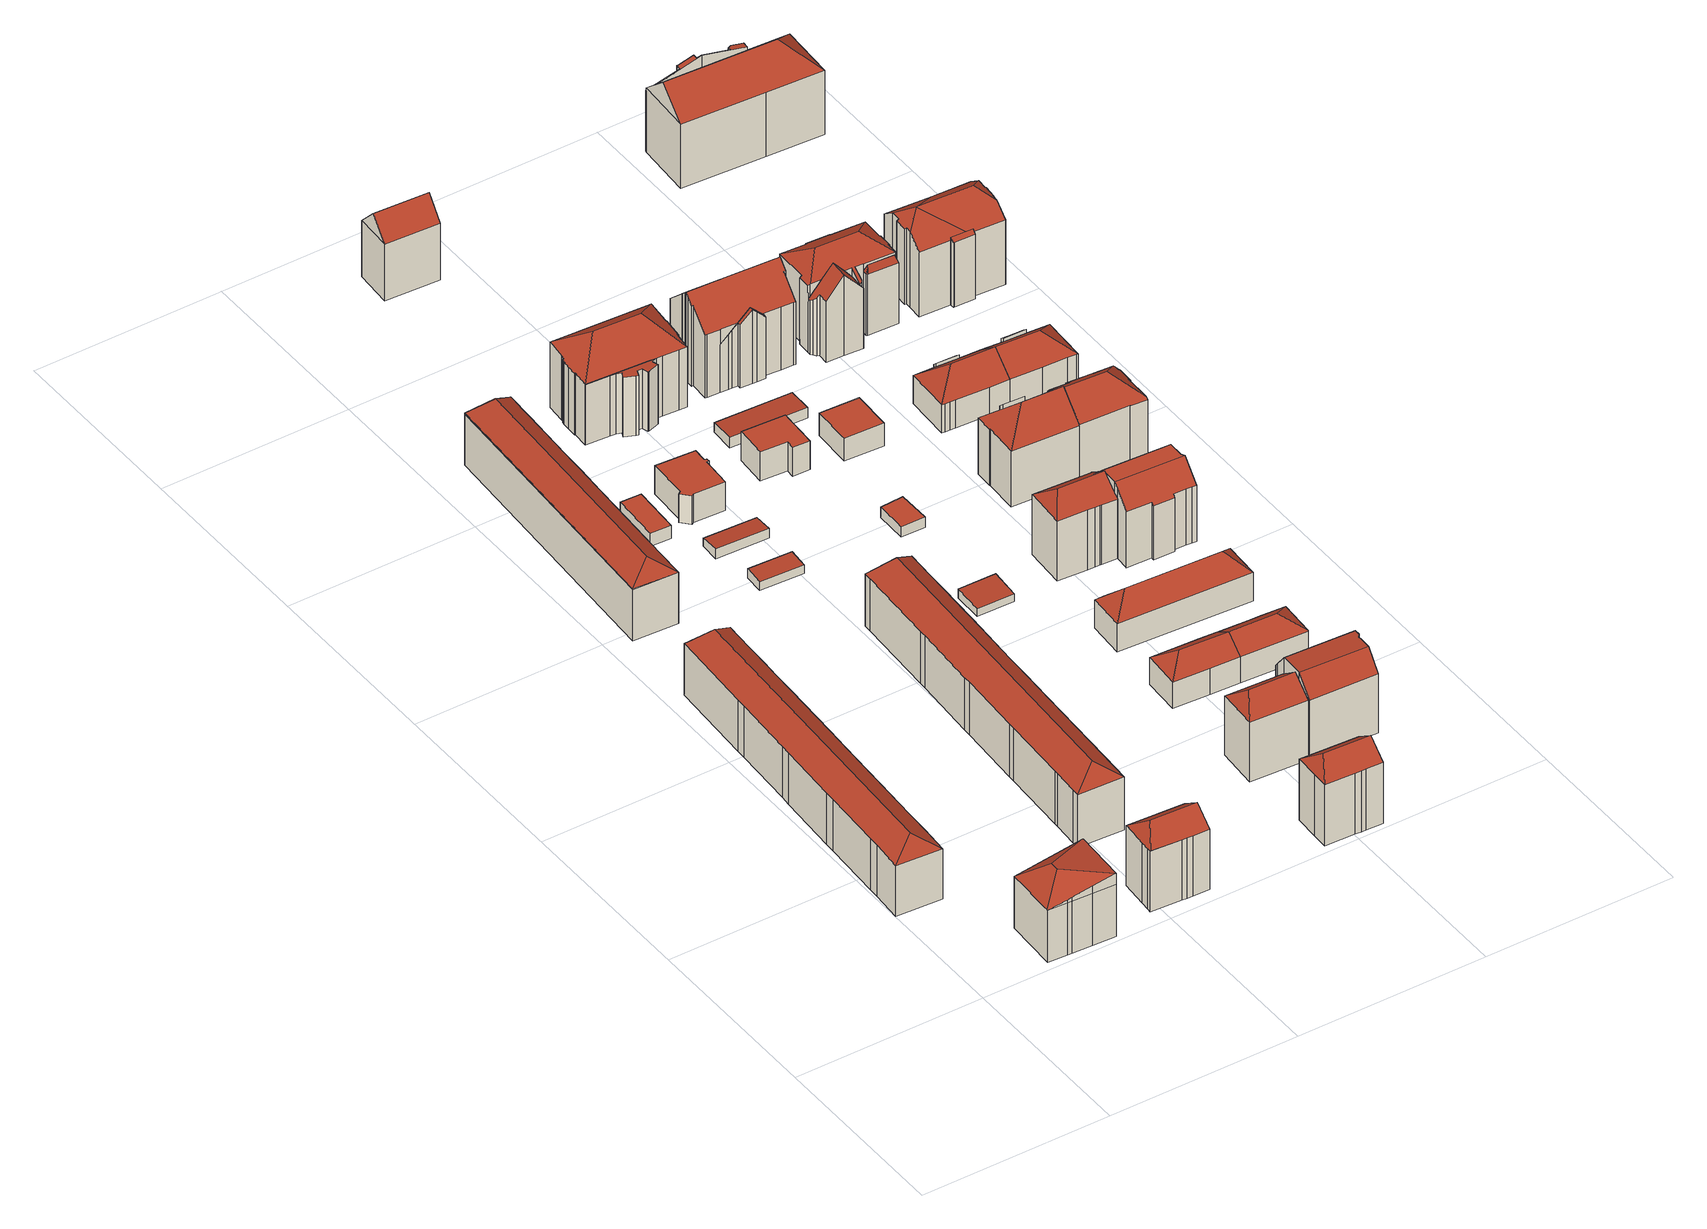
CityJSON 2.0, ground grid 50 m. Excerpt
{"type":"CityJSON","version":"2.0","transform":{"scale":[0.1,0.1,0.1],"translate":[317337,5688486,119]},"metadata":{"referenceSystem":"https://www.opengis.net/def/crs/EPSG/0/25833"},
"CityObjects":{
"building1":{"type":"Building","attributes":{"Dachtyp_tdc":"tdcFreeFormRoof","Gemeindeschluessel":14713000,"Dachneigung":10.16,"QualitaetDacherkennung":32,"Geometrietyp2DReferenz":"3000","function":"31001_9998","roofType":"5000","measuredHeight":19.9},"geometry":[{"type":"MultiSurface","lod":"2","boundaries":[[[0,1,2,3]],[[1,4,5,2]],[[4,6,7,5]],[[6,8,9,7]],[[8,10,11,9]],[[10,12,13,11]],[[12,0,3,13]],[[14,15,16,17,4,18,19]],[[20,6,21]],[[22,20,21,16,15,23]],[[16,21,6,17]],[[8,22,23,10]],[[10,23,15,14,12]],[[0,19,18,1]],[[12,14,19,0]],[[1,18,4]],[[4,17,6]],[[6,20,22,8]],[[3,2,5,7,9,11,13]]],"semantics":{"surfaces":[{"type":"WallSurface"},{"type":"RoofSurface"},{"type":"GroundSurface"}],"values":[0,0,0,0,0,0,0,1,1,1,1,0,0,0,0,0,0,0,2]}}]},
"building2":{"type":"Building","attributes":{"Dachtyp_tdc":"tdcHipRoof","Gemeindeschluessel":14713000,"Dachneigung":35.87,"QualitaetDacherkennung":95,"Geometrietyp2DReferenz":"3000","function":"31001_9998","roofType":"3200","measuredHeight":18.62},"geometry":[{"type":"MultiSurface","lod":"2","boundaries":[[[24,25,26,27]],[[25,28,29,26]],[[28,30,31,29]],[[30,32,33,31]],[[32,34,35,33]],[[34,36,37,35]],[[36,38,39,37]],[[38,40,41,39]],[[40,42,43,41]],[[42,44,45,43]],[[44,46,47,45]],[[46,48,49,47]],[[48,50,51,49]],[[50,52,53,51]],[[52,54,55,53]],[[54,56,57,55]],[[56,58,59,57]],[[58,60,61,59]],[[60,62,63,61]],[[62,64,65,63]],[[64,66,67,65]],[[66,24,27,67]],[[62,60,68]],[[42,40,69]],[[60,58,56,54,52,50,48,46,44,42,69,68]],[[40,38,36,34,32,30,28,25,24,66,64,62,68,69]],[[27,26,29,31,33,35,37,39,41,43,45,47,49,51,53,55,57,59,61,63,65,67]]],"semantics":{"surfaces":[{"type":"WallSurface"},{"type":"RoofSurface"},{"type":"GroundSurface"}],"values":[0,0,0,0,0,0,0,0,0,0,0,0,0,0,0,0,0,0,0,0,0,0,1,1,1,1,2]}}]},
"building3":{"type":"Building","attributes":{"Dachtyp_tdc":"tdcFreeFormRoof","Gemeindeschluessel":14713000,"Dachneigung":36.59,"QualitaetDacherkennung":70,"Geometrietyp2DReferenz":"3000","function":"31001_9998","roofType":"5000","measuredHeight":21},"geometry":[{"type":"MultiSurface","lod":"2","boundaries":[[[70,71,72,73]],[[71,74,75,72]],[[74,76,77,75]],[[76,78,79,77]],[[78,80,81,79]],[[80,82,83,81]],[[82,84,85,83]],[[84,86,87,85]],[[86,70,73,87]],[[88,89,74,71,70,90]],[[82,80,91,88,90,86,84]],[[88,91,78,76,89]],[[76,74,89]],[[80,78,91]],[[70,86,90]],[[73,72,75,77,79,81,83,85,87]]],"semantics":{"surfaces":[{"type":"WallSurface"},{"type":"RoofSurface"},{"type":"GroundSurface"}],"values":[0,0,0,0,0,0,0,0,0,1,1,1,0,0,0,2]}}]},
"building4":{"type":"Building","attributes":{"Dachtyp_tdc":"tdcFreeFormRoof","Gemeindeschluessel":14713000,"Dachneigung":36.62,"QualitaetDacherkennung":91,"Geometrietyp2DReferenz":"3000","function":"31001_9998","roofType":"5000","measuredHeight":18.96},"geometry":[{"type":"MultiSurface","lod":"2","boundaries":[[[92,93,94,95]],[[93,96,97,94]],[[96,98,99,97]],[[98,100,101,99]],[[100,102,103,101]],[[102,104,105,103]],[[104,106,107,105]],[[106,108,109,107]],[[108,110,111,109]],[[110,112,113,111]],[[112,114,115,113]],[[114,92,95,115]],[[116,93,117,118]],[[119,120,121,112]],[[120,118,117,121]],[[98,96,116,118,120,119,110,108,106,104,102,100]],[[114,121,117,92]],[[92,117,93]],[[112,121,114]],[[110,119,112]],[[93,116,96]],[[95,94,97,99,101,103,105,107,109,111,113,115]]],"semantics":{"surfaces":[{"type":"WallSurface"},{"type":"RoofSurface"},{"type":"GroundSurface"}],"values":[0,0,0,0,0,0,0,0,0,0,0,0,1,1,1,1,0,0,0,0,0,2]}}]},
"building5":{"type":"Building","attributes":{"Dachtyp_tdc":"tdcHipRoof","Gemeindeschluessel":14713000,"Dachneigung":36.47,"QualitaetDacherkennung":94,"Geometrietyp2DReferenz":"3000","function":"31001_9998","roofType":"3200","measuredHeight":19.21},"geometry":[{"type":"MultiSurface","lod":"2","boundaries":[[[122,123,124,125]],[[123,126,127,124]],[[126,128,129,127]],[[128,130,131,129]],[[130,132,133,131]],[[132,134,135,133]],[[134,136,137,135]],[[136,138,139,137]],[[138,140,141,139]],[[140,142,143,141]],[[142,144,145,143]],[[144,146,147,145]],[[146,148,149,147]],[[148,150,151,149]],[[150,152,153,151]],[[152,154,155,153]],[[154,156,157,155]],[[156,158,159,157]],[[158,160,161,159]],[[160,162,163,161]],[[162,164,165,163]],[[164,166,167,165]],[[166,168,169,167]],[[168,122,125,169]],[[164,162,170]],[[140,138,171]],[[162,160,158,156,154,152,150,148,146,144,142,140,171,170]],[[138,136,134,132,130,128,126,123,122,168,166,164,170,171]],[[125,124,127,129,131,133,135,137,139,141,143,145,147,149,151,153,155,157,159,161,163,165,167,169]]],"semantics":{"surfaces":[{"type":"WallSurface"},{"type":"RoofSurface"},{"type":"GroundSurface"}],"values":[0,0,0,0,0,0,0,0,0,0,0,0,0,0,0,0,0,0,0,0,0,0,0,0,1,1,1,1,2]}}]},
"building6":{"type":"Building","attributes":{"Dachtyp_tdc":"tdcPolyFlatRoof","Gemeindeschluessel":14713000,"Dachneigung":0,"QualitaetDacherkennung":86,"Geometrietyp2DReferenz":"3000","function":"31001_9998","roofType":"1000","measuredHeight":3.69},"geometry":[{"type":"MultiSurface","lod":"2","boundaries":[[[172,173,174,175]],[[173,176,177,174]],[[176,178,179,177]],[[178,172,175,179]],[[178,176,173,172]],[[175,174,177,179]]],"semantics":{"surfaces":[{"type":"WallSurface"},{"type":"RoofSurface"},{"type":"GroundSurface"}],"values":[0,0,0,0,1,2]}}]},
"building7":{"type":"Building","attributes":{"Dachtyp_tdc":"tdcPolyFlatRoof","Gemeindeschluessel":14713000,"Dachneigung":3.25,"QualitaetDacherkennung":54,"Geometrietyp2DReferenz":"3000","function":"31001_2463","roofType":"2100","measuredHeight":2.68},"geometry":[{"type":"MultiSurface","lod":"2","boundaries":[[[180,181,182,183]],[[181,184,185,182]],[[184,186,187,185]],[[186,180,183,187]],[[186,184,181,180]],[[183,182,185,187]]],"semantics":{"surfaces":[{"type":"WallSurface"},{"type":"RoofSurface"},{"type":"GroundSurface"}],"values":[0,0,0,0,1,2]}}]},
"building8":{"type":"Building","attributes":{"Dachtyp_tdc":"tdcPolyFlatRoof","Gemeindeschluessel":14713000,"Dachneigung":3.67,"QualitaetDacherkennung":86,"Geometrietyp2DReferenz":"3000","function":"31001_2463","roofType":"2100","measuredHeight":2.72},"geometry":[{"type":"MultiSurface","lod":"2","boundaries":[[[188,189,190,191]],[[189,192,193,190]],[[192,194,195,193]],[[194,188,191,195]],[[194,192,189,188]],[[191,190,193,195]]],"semantics":{"surfaces":[{"type":"WallSurface"},{"type":"RoofSurface"},{"type":"GroundSurface"}],"values":[0,0,0,0,1,2]}}]},
"building9":{"type":"Building","attributes":{"Dachtyp_tdc":"tdcPolyFlatRoof","Gemeindeschluessel":14713000,"Dachneigung":0,"QualitaetDacherkennung":72,"Geometrietyp2DReferenz":"3000","function":"31001_9998","roofType":"1000","measuredHeight":8.02},"geometry":[{"type":"MultiSurface","lod":"2","boundaries":[[[196,197,198,199]],[[197,200,201,198]],[[200,202,203,201]],[[202,204,205,203]],[[204,206,207,205]],[[206,208,209,207]],[[208,210,211,209]],[[210,212,213,211]],[[212,214,215,213]],[[214,216,217,215]],[[216,196,199,217]],[[216,214,212,210,208,206,204,202,200,197,196]],[[199,198,201,203,205,207,209,211,213,215,217]]],"semantics":{"surfaces":[{"type":"WallSurface"},{"type":"RoofSurface"},{"type":"GroundSurface"}],"values":[0,0,0,0,0,0,0,0,0,0,0,1,2]}}]},
"building10":{"type":"Building","attributes":{"Dachtyp_tdc":"tdcFreeFormRoof","Gemeindeschluessel":14713000,"Dachneigung":36.67,"QualitaetDacherkennung":75,"Geometrietyp2DReferenz":"3000","function":"31001_9998","roofType":"5000","measuredHeight":21.13},"geometry":[{"type":"MultiSurface","lod":"2","boundaries":[[[218,219,220,221]],[[219,222,223,220]],[[222,224,225,223]],[[224,226,227,225]],[[226,228,229,227]],[[228,230,231,229]],[[230,232,233,231]],[[232,218,221,233]],[[234,230,228,226]],[[219,218,235,234,226,224,222]],[[234,235,232,230]],[[218,232,235]],[[221,220,223,225,227,229,231,233]]],"semantics":{"surfaces":[{"type":"WallSurface"},{"type":"RoofSurface"},{"type":"GroundSurface"}],"values":[0,0,0,0,0,0,0,0,1,1,1,0,2]}}]},
"building11":{"type":"Building","attributes":{"Dachtyp_tdc":"tdcHipAndGableRoof","Gemeindeschluessel":14713000,"Dachneigung":36.65,"QualitaetDacherkennung":89,"Geometrietyp2DReferenz":"3000","function":"31001_9998","roofType":"5000","measuredHeight":21},"geometry":[{"type":"MultiSurface","lod":"2","boundaries":[[[236,237,238,239]],[[237,240,241,238]],[[240,242,243,241]],[[242,236,239,243]],[[240,237,244]],[[236,242,245]],[[237,236,245,244]],[[242,240,244,245]],[[239,238,241,243]]],"semantics":{"surfaces":[{"type":"WallSurface"},{"type":"RoofSurface"},{"type":"GroundSurface"}],"values":[0,0,0,0,1,0,1,1,2]}}]},
"building12":{"type":"Building","attributes":{"Dachtyp_tdc":"tdcPolyFlatRoof","Gemeindeschluessel":14713000,"Dachneigung":3.66,"QualitaetDacherkennung":58,"Geometrietyp2DReferenz":"3000","function":"31001_9998","roofType":"2100","measuredHeight":2.58},"geometry":[{"type":"MultiSurface","lod":"2","boundaries":[[[246,247,248,249]],[[247,250,251,248]],[[250,252,253,251]],[[252,246,249,253]],[[252,250,247,246]],[[249,248,251,253]]],"semantics":{"surfaces":[{"type":"WallSurface"},{"type":"RoofSurface"},{"type":"GroundSurface"}],"values":[0,0,0,0,1,2]}}]},
"building13":{"type":"Building","attributes":{"Gemeindeschluessel":14713000,"Geometrietyp2DReferenz":"3000","function":"31001_9998","roofType":"9999"},"children":["building13-1","building13-2"]},
"building13-1":{"type":"BuildingPart","attributes":{"Dachtyp_tdc":"tdcPolyFlatRoof","Dachneigung":3.64,"QualitaetDacherkennung":42,"Geometrietyp2DReferenz":"3000","roofType":"2100","measuredHeight":16.97},"parents":["building13"],"geometry":[{"type":"MultiSurface","lod":"2","boundaries":[[[254,255,256,257]],[[255,258,259,256]],[[258,260,261,259]],[[260,262,263,261]],[[262,264,265,263]],[[264,266,267,265]],[[266,268,269,267]],[[268,270,271,269]],[[270,272,273,271]],[[272,274,275,273]],[[276,277,278,279]],[[276,280,281,277]],[[280,282,283,281]],[[282,284,285,283]],[[284,286,287,285]],[[286,254,257,287]],[[286,284,282,280,276,279,288,274,272,270,268,266,264,262,260,258,255,254]],[[257,256,259,261,263,265,267,269,271,273,275,278,277,281,283,285,287]],[[278,275,274,288,279]]],"semantics":{"surfaces":[{"type":"WallSurface"},{"type":"RoofSurface"},{"type":"GroundSurface"},{"type":"ClosureSurface"}],"values":[0,0,0,0,0,0,0,0,0,0,0,0,0,0,0,0,1,2,3]}}]},
"building13-2":{"type":"BuildingPart","attributes":{"Dachtyp_tdc":"tdcHipRoof","Dachneigung":37.9,"QualitaetDacherkennung":41,"Geometrietyp2DReferenz":"3000","roofType":"3200","measuredHeight":23.43},"parents":["building13"],"geometry":[{"type":"MultiSurface","lod":"2","boundaries":[[[289,290,291,275,274]],[[290,292,293,291]],[[292,294,295,293]],[[294,296,297,295]],[[296,298,299,297]],[[298,300,301,299]],[[300,302,303,301]],[[302,304,305,303]],[[304,306,307,305]],[[306,308,309,307]],[[308,310,311,309]],[[310,312,313,311]],[[312,314,315,313]],[[314,316,317,315]],[[316,318,319,317]],[[318,320,321,319]],[[320,322,323,321]],[[322,279,278,323]],[[304,302,300,298,296,294,292,290,289,324]],[[318,316,314,312,310,308,306,325]],[[289,288,279,322,320,318,325,324]],[[306,304,324,325]],[[278,275,291,293,295,297,299,301,303,305,307,309,311,313,315,317,319,321,323]],[[274,288,289]],[[275,278,279,288,274]]],"semantics":{"surfaces":[{"type":"WallSurface"},{"type":"RoofSurface"},{"type":"GroundSurface"},{"type":"ClosureSurface"}],"values":[0,0,0,0,0,0,0,0,0,0,0,0,0,0,0,0,0,0,1,1,1,1,2,0,3]}}]},
"building14":{"type":"Building","attributes":{"Dachtyp_tdc":"tdcFreeFormRoof","Gemeindeschluessel":14713000,"Dachneigung":34.92,"QualitaetDacherkennung":88,"Geometrietyp2DReferenz":"3000","function":"31001_9998","roofType":"5000","measuredHeight":10.97},"geometry":[{"type":"MultiSurface","lod":"2","boundaries":[[[326,327,328,329]],[[327,330,331,328]],[[330,332,333,331]],[[332,334,335,333]],[[334,336,337,335]],[[336,338,339,337]],[[338,326,329,339]],[[340,332,330]],[[326,338,341,340,330,327]],[[341,336,334,332,340]],[[338,336,341]],[[329,328,331,333,335,337,339]]],"semantics":{"surfaces":[{"type":"WallSurface"},{"type":"RoofSurface"},{"type":"GroundSurface"}],"values":[0,0,0,0,0,0,0,1,1,1,0,2]}}]},
"building15":{"type":"Building","attributes":{"Dachtyp_tdc":"tdcGableRoof","Gemeindeschluessel":14713000,"Dachneigung":47.22,"QualitaetDacherkennung":62,"Geometrietyp2DReferenz":"3000","function":"31001_9998","roofType":"3100","measuredHeight":21.29},"geometry":[{"type":"MultiSurface","lod":"2","boundaries":[[[342,343,344,345]],[[343,346,347,344]],[[346,348,349,347]],[[348,342,345,349]],[[346,343,350]],[[342,348,351]],[[343,342,351,350]],[[348,346,350,351]],[[345,344,347,349]]],"semantics":{"surfaces":[{"type":"WallSurface"},{"type":"RoofSurface"},{"type":"GroundSurface"}],"values":[0,0,0,0,0,0,1,1,2]}}]},
"building16":{"type":"Building","attributes":{"Dachtyp_tdc":"tdcPolyFlatRoof","Gemeindeschluessel":14713000,"Dachneigung":0,"QualitaetDacherkennung":32,"Geometrietyp2DReferenz":"3000","function":"31001_9998","roofType":"1000","measuredHeight":8.21},"geometry":[{"type":"MultiSurface","lod":"2","boundaries":[[[352,353,354,355]],[[353,356,357,354]],[[356,358,359,357]],[[358,360,361,359]],[[360,362,363,361]],[[362,352,355,363]],[[362,360,358,356,353,352]],[[355,354,357,359,361,363]]],"semantics":{"surfaces":[{"type":"WallSurface"},{"type":"RoofSurface"},{"type":"GroundSurface"}],"values":[0,0,0,0,0,0,1,2]}}]},
"building17":{"type":"Building","attributes":{"Dachtyp_tdc":"tdcPolyFlatRoof","Gemeindeschluessel":14713000,"Dachneigung":0,"QualitaetDacherkennung":79,"Geometrietyp2DReferenz":"3000","function":"31001_9998","roofType":"1000","measuredHeight":2.9},"geometry":[{"type":"MultiSurface","lod":"2","boundaries":[[[364,365,366,367]],[[365,368,369,366]],[[368,370,371,369]],[[370,364,367,371]],[[370,368,365,364]],[[367,366,369,371]]],"semantics":{"surfaces":[{"type":"WallSurface"},{"type":"RoofSurface"},{"type":"GroundSurface"}],"values":[0,0,0,0,1,2]}}]},
"building18":{"type":"Building","attributes":{"Dachtyp_tdc":"tdcCutGableRoof","Gemeindeschluessel":14713000,"Dachneigung":2.83,"QualitaetDacherkennung":75,"Geometrietyp2DReferenz":"3000","function":"31001_9998","roofType":"9999","measuredHeight":21.49},"geometry":[{"type":"MultiSurface","lod":"2","boundaries":[[[372,373,374,375]],[[373,376,377,374]],[[376,378,379,377]],[[378,380,381,379]],[[380,382,383,381]],[[382,384,385,383]],[[384,386,387,385]],[[386,388,389,387]],[[388,390,391,389]],[[390,392,393,391]],[[392,394,395,393]],[[394,396,397,395]],[[396,398,399,397]],[[398,400,401,399]],[[400,402,403,401]],[[402,404,405,403]],[[404,372,375,405]],[[382,380,378,376]],[[400,398,396,394,392,390,388,386,384]],[[376,373,372,404,402,400,384,382]],[[375,374,377,379,381,383,385,387,389,391,393,395,397,399,401,403,405]]],"semantics":{"surfaces":[{"type":"WallSurface"},{"type":"RoofSurface"},{"type":"GroundSurface"}],"values":[0,0,0,0,0,0,0,0,0,0,0,0,0,0,0,0,0,1,1,1,2]}}]},
"building19":{"type":"Building","attributes":{"Dachtyp_tdc":"tdcPolyFlatRoof","Gemeindeschluessel":14713000,"Dachneigung":2.75,"QualitaetDacherkennung":55,"Geometrietyp2DReferenz":"3000","function":"31001_9998","roofType":"2100","measuredHeight":2.86},"geometry":[{"type":"MultiSurface","lod":"2","boundaries":[[[406,407,408,409]],[[407,410,411,408]],[[410,412,413,411]],[[412,406,409,413]],[[412,410,407,406]],[[409,408,411,413]]],"semantics":{"surfaces":[{"type":"WallSurface"},{"type":"RoofSurface"},{"type":"GroundSurface"}],"values":[0,0,0,0,1,2]}}]},
"building20":{"type":"Building","attributes":{"Dachtyp_tdc":"tdcFreeFormRoof","Gemeindeschluessel":14713000,"Dachneigung":42.78,"QualitaetDacherkennung":52,"Geometrietyp2DReferenz":"3000","function":"31001_9998","roofType":"5000","measuredHeight":12.57},"geometry":[{"type":"MultiSurface","lod":"2","boundaries":[[[414,415,416,417]],[[415,418,419,416]],[[418,420,421,419]],[[420,422,423,421]],[[422,424,425,423]],[[424,426,427,425]],[[426,428,429,427]],[[428,430,431,429]],[[430,414,417,431]],[[424,428,426]],[[424,414,430,428]],[[414,424,432]],[[424,433,432]],[[422,433,424]],[[420,433,422]],[[433,420,418]],[[433,418,415]],[[432,433,415,414]],[[417,416,419,421,423,425,427,429,431]]],"semantics":{"surfaces":[{"type":"WallSurface"},{"type":"RoofSurface"},{"type":"GroundSurface"}],"values":[0,0,0,0,0,0,0,0,0,1,1,1,1,1,1,1,1,1,2]}}]},
"building21":{"type":"Building","attributes":{"Dachtyp_tdc":"tdcFreeFormRoof","Gemeindeschluessel":14713000,"Dachneigung":35.22,"QualitaetDacherkennung":90,"Geometrietyp2DReferenz":"3000","function":"31001_9998","roofType":"5000","measuredHeight":11.02},"geometry":[{"type":"MultiSurface","lod":"2","boundaries":[[[326,434,339,329]],[[434,435,337,339]],[[435,436,437,337]],[[436,438,439,437]],[[438,440,441,439]],[[440,442,443,441]],[[442,444,445,443]],[[444,446,447,445]],[[446,326,329,447]],[[444,448,449]],[[448,444,442,440,438,436,435,341]],[[446,449,448,341,434,326]],[[435,434,341]],[[446,444,449]],[[329,339,337,437,439,441,443,445,447]]],"semantics":{"surfaces":[{"type":"WallSurface"},{"type":"RoofSurface"},{"type":"GroundSurface"}],"values":[0,0,0,0,0,0,0,0,0,1,1,1,0,0,2]}}]},
"building22":{"type":"Building","attributes":{"Dachtyp_tdc":"tdcPolyFlatRoof","Gemeindeschluessel":14713000,"Dachneigung":0,"QualitaetDacherkennung":79,"Geometrietyp2DReferenz":"3000","function":"31001_9998","roofType":"1000","measuredHeight":6.37},"geometry":[{"type":"MultiSurface","lod":"2","boundaries":[[[450,451,452,453]],[[451,454,455,452]],[[454,456,457,455]],[[456,450,453,457]],[[456,454,451,450]],[[453,452,455,457]]],"semantics":{"surfaces":[{"type":"WallSurface"},{"type":"RoofSurface"},{"type":"GroundSurface"}],"values":[0,0,0,0,1,2]}}]},
"building23":{"type":"Building","attributes":{"Dachtyp_tdc":"tdcFreeFormRoof","Gemeindeschluessel":14713000,"Dachneigung":36.55,"QualitaetDacherkennung":83,"Geometrietyp2DReferenz":"3000","function":"31001_9998","roofType":"5000","measuredHeight":20.98},"geometry":[{"type":"MultiSurface","lod":"2","boundaries":[[[458,459,460,461]],[[459,462,463,460]],[[462,464,465,463]],[[464,466,467,465]],[[466,468,469,467]],[[468,470,471,469]],[[470,472,473,471]],[[472,474,475,473]],[[474,458,461,475]],[[476,459,458]],[[468,466,477,476,458,474,472,470]],[[477,464,462,459,476]],[[466,464,477]],[[461,460,463,465,467,469,471,473,475]]],"semantics":{"surfaces":[{"type":"WallSurface"},{"type":"RoofSurface"},{"type":"GroundSurface"}],"values":[0,0,0,0,0,0,0,0,0,1,1,1,0,2]}}]},
"building24":{"type":"Building","attributes":{"Gemeindeschluessel":14713000,"Geometrietyp2DReferenz":"3000","function":"31001_9998","roofType":"9999"},"children":["building24-1","building24-2"]},
"building24-1":{"type":"BuildingPart","attributes":{"Dachtyp_tdc":"tdcGableRoof","Dachneigung":44.25,"QualitaetDacherkennung":27,"Geometrietyp2DReferenz":"3000","roofType":"3100","measuredHeight":20.83},"parents":["building24"],"geometry":[{"type":"MultiSurface","lod":"2","boundaries":[[[478,479,480,481]],[[479,482,483,480]],[[482,484,485,483]],[[484,486,487,485]],[[486,488,489,487]],[[488,490,491,489]],[[492,493,494,495]],[[493,478,481,494]],[[496,497,490,488,486,484,482,479]],[[479,478,493,492,498,496]],[[481,480,483,485,487,489,491,499,495,494]],[[500,497,496]],[[499,491,490,497,500]],[[498,500,496]],[[499,500,498,492,495]]],"semantics":{"surfaces":[{"type":"WallSurface"},{"type":"RoofSurface"},{"type":"GroundSurface"},{"type":"ClosureSurface"}],"values":[0,0,0,0,0,0,0,0,1,1,2,0,3,0,3]}}]},
"building24-2":{"type":"BuildingPart","attributes":{"Dachtyp_tdc":"tdcGableRoof","Dachneigung":43.35,"QualitaetDacherkennung":35,"Geometrietyp2DReferenz":"3000","roofType":"3100","measuredHeight":25.07},"parents":["building24"],"geometry":[{"type":"MultiSurface","lod":"2","boundaries":[[[501,502,503,504]],[[502,505,506,503]],[[505,507,495,506]],[[507,508,492,495]],[[509,510,491,490]],[[510,511,512,491]],[[511,513,514,512]],[[513,515,516,514]],[[515,517,518,516]],[[517,519,520,518]],[[519,521,522,520]],[[521,523,524,522]],[[523,525,526,524]],[[525,527,528,526]],[[527,529,530,528]],[[529,531,532,530]],[[531,533,534,532]],[[533,535,536,534]],[[535,537,538,536]],[[537,539,540,538]],[[539,541,542,540]],[[541,543,544,542]],[[543,545,546,544]],[[545,547,548,546]],[[547,549,550,548]],[[549,501,504,550]],[[545,543,541,539,537,535,533,531,529,527,525,523,521]],[[521,519,517,515,513,511,510,509,497,500,498,508,507,505,502,501,549,547,545]],[[504,503,506,495,499,491,512,514,516,518,520,522,524,526,528,530,532,534,536,538,540,542,544,546,548,550]],[[498,492,508]],[[490,497,509]],[[491,499,500,497,490]],[[499,495,492,498,500]]],"semantics":{"surfaces":[{"type":"WallSurface"},{"type":"RoofSurface"},{"type":"GroundSurface"},{"type":"ClosureSurface"}],"values":[0,0,0,0,0,0,0,0,0,0,0,0,0,0,0,0,0,0,0,0,0,0,0,0,0,0,1,1,2,0,0,3,3]}}]},
"building25":{"type":"Building","attributes":{"Dachtyp_tdc":"tdcCutGableRoof","Gemeindeschluessel":14713000,"Dachneigung":44.49,"QualitaetDacherkennung":76,"Geometrietyp2DReferenz":"3000","function":"31001_9998","roofType":"9999","measuredHeight":20.79},"geometry":[{"type":"MultiSurface","lod":"2","boundaries":[[[551,552,553,554]],[[552,555,556,553]],[[555,557,558,556]],[[557,559,560,558]],[[559,561,562,560]],[[561,563,564,562]],[[563,565,566,564]],[[565,567,568,566]],[[567,569,570,568]],[[569,571,572,570]],[[571,573,574,572]],[[573,575,576,574]],[[575,577,578,576]],[[577,579,580,578]],[[579,581,582,580]],[[581,583,584,582]],[[583,585,586,584]],[[585,587,554,586]],[[587,551,554]],[[573,571,569,567,565,563,561,559,557,555,552,551,587]],[[583,581,579,577,575]],[[587,585,583,575,573]],[[553,556,558,560,562,564,566,568,570,572,574,576,578,580,582,584,586,554]]],"semantics":{"surfaces":[{"type":"WallSurface"},{"type":"RoofSurface"},{"type":"GroundSurface"}],"values":[0,0,0,0,0,0,0,0,0,0,0,0,0,0,0,0,0,0,0,1,1,1,2]}}]},
"building26":{"type":"Building","attributes":{"Gemeindeschluessel":14713000,"Geometrietyp2DReferenz":"3000","function":"31001_9998","roofType":"9999"},"children":["building26-1","building26-2"]},
"building26-1":{"type":"BuildingPart","attributes":{"Dachtyp_tdc":"tdcHipAndGableRoof","Dachneigung":43.93,"QualitaetDacherkennung":65,"Geometrietyp2DReferenz":"3000","roofType":"5000","measuredHeight":22.27},"parents":["building26"],"geometry":[{"type":"MultiSurface","lod":"2","boundaries":[[[588,589,590,591]],[[589,592,593,590]],[[592,594,595,593]],[[594,596,597,595]],[[596,598,599,597]],[[598,600,601,599]],[[600,602,603,601]],[[602,604,605,603]],[[604,606,607,605]],[[606,608,609,607]],[[608,610,611,609]],[[610,612,613,611]],[[612,614,615,613]],[[608,606,604,602,616]],[[602,600,598,596,616]],[[596,594,592,589,588,614,612,610,608,616]],[[615,591,590,593,595,597,599,601,603,605,607,609,611,613]],[[591,615,614,588]]],"semantics":{"surfaces":[{"type":"WallSurface"},{"type":"RoofSurface"},{"type":"GroundSurface"},{"type":"ClosureSurface"}],"values":[0,0,0,0,0,0,0,0,0,0,0,0,0,1,1,1,2,3]}}]},
"building26-2":{"type":"BuildingPart","attributes":{"Dachtyp_tdc":"tdcPolyFlatRoof","Dachneigung":44.37,"QualitaetDacherkennung":59,"Geometrietyp2DReferenz":"3000","roofType":"2100","measuredHeight":17.38},"parents":["building26"],"geometry":[{"type":"MultiSurface","lod":"2","boundaries":[[[617,618,619,615,614]],[[618,620,621,619]],[[620,622,588,591,621]],[[622,620,618,617]],[[615,619,621,591]],[[614,588,622,617]],[[614,615,591,588]]],"semantics":{"surfaces":[{"type":"WallSurface"},{"type":"RoofSurface"},{"type":"GroundSurface"},{"type":"ClosureSurface"}],"values":[0,0,0,1,2,0,3]}}]},
"building27":{"type":"Building","attributes":{"Gemeindeschluessel":14713000,"Geometrietyp2DReferenz":"3000","function":"31001_9998","roofType":"9999"},"children":["building27-1","building27-2"]},
"building27-1":{"type":"BuildingPart","attributes":{"Dachtyp_tdc":"tdcPolyFlatRoof","Dachneigung":40.49,"QualitaetDacherkennung":58,"Geometrietyp2DReferenz":"3000","roofType":"2100","measuredHeight":8.93},"parents":["building27"],"geometry":[{"type":"MultiSurface","lod":"2","boundaries":[[[623,624,625,626]],[[624,627,628,625]],[[627,629,630,628]],[[629,631,632,633,630]],[[623,626,634]],[[631,629,627,624,623]],[[625,628,630,633,626]],[[634,632,631,623]],[[634,626,633,632]]],"semantics":{"surfaces":[{"type":"WallSurface"},{"type":"RoofSurface"},{"type":"GroundSurface"},{"type":"ClosureSurface"}],"values":[0,0,0,0,0,1,2,0,3]}}]},
"building27-2":{"type":"BuildingPart","attributes":{"Dachtyp_tdc":"tdcHipAndGableRoof","Dachneigung":39.62,"QualitaetDacherkennung":85,"Geometrietyp2DReferenz":"3000","roofType":"5000","measuredHeight":12.96},"parents":["building27"],"geometry":[{"type":"MultiSurface","lod":"2","boundaries":[[[632,635,636,633]],[[635,637,638,636]],[[637,639,640,638]],[[639,641,642,640]],[[641,643,644,642]],[[643,645,646,644]],[[645,647,648,646]],[[647,649,650,648]],[[649,651,652,650]],[[651,634,626,652]],[[651,649,653]],[[649,647,645,643,641,639,637,653]],[[637,635,632,634,651,653]],[[633,636,638,640,642,644,646,648,650,652,626]],[[633,626,634,632]]],"semantics":{"surfaces":[{"type":"WallSurface"},{"type":"RoofSurface"},{"type":"GroundSurface"},{"type":"ClosureSurface"}],"values":[0,0,0,0,0,0,0,0,0,0,1,1,1,2,3]}}]},
"building28":{"type":"Building","attributes":{"Gemeindeschluessel":14713000,"Geometrietyp2DReferenz":"3000","function":"31001_9998","roofType":"9999"},"children":["building28-1","building28-2","building28-3"]},
"building28-1":{"type":"BuildingPart","attributes":{"Dachtyp_tdc":"tdcGableRoof","Dachneigung":50.32,"QualitaetDacherkennung":36,"Geometrietyp2DReferenz":"3000","roofType":"3100","measuredHeight":22.84},"parents":["building28"],"geometry":[{"type":"MultiSurface","lod":"2","boundaries":[[[654,655,656,657]],[[655,658,659,656]],[[658,660,661,659]],[[662,663,664,665]],[[663,666,667,664]],[[666,668,669,667]],[[668,670,671,669]],[[670,654,657,671]],[[666,663,662,672,673,674]],[[674,675,676,660,658,655,654,670,668,666]],[[657,656,659,661,677,678,679,665,664,667,669,671]],[[680,675,674]],[[678,677,676,675,680]],[[677,661,660,676]],[[673,680,674]],[[678,680,673,672,679]],[[665,679,672,662]]],"semantics":{"surfaces":[{"type":"WallSurface"},{"type":"RoofSurface"},{"type":"GroundSurface"},{"type":"ClosureSurface"}],"values":[0,0,0,0,0,0,0,0,1,1,2,0,3,3,0,3,3]}}]},
"building28-2":{"type":"BuildingPart","attributes":{"Dachtyp_tdc":"tdcHipRoof","Dachneigung":32.23,"QualitaetDacherkennung":42,"Geometrietyp2DReferenz":"3000","roofType":"3200","measuredHeight":23.03},"parents":["building28"],"geometry":[{"type":"MultiSurface","lod":"2","boundaries":[[[681,682,683,684]],[[682,685,662,665,683]],[[686,687,688,661,660]],[[687,689,690,688]],[[689,691,692,690]],[[691,693,694,692]],[[693,695,696,694]],[[695,697,698,696]],[[697,699,700,698]],[[699,701,702,700]],[[701,703,704,702]],[[703,705,706,704]],[[705,707,708,706]],[[707,709,710,708]],[[709,711,712,713,710]],[[714,715,716,717,718]],[[715,681,684,716]],[[711,709,707,705,703,701,719]],[[691,689,687,686,720,721]],[[701,699,697,695,693,691,721,719]],[[720,675,680,673,722,685,682,681,715,714,711,719,721]],[[684,683,665,679,678,677,661,688,690,692,694,696,698,700,702,704,706,708,710,713,717,716]],[[672,662,685,722]],[[672,679,665,662]],[[673,672,722]],[[676,675,720]],[[677,678,680,675,676]],[[678,679,672,673,680]],[[686,660,676,720]],[[677,676,660,661]],[[718,712,711,714]],[[718,717,713,712]]],"semantics":{"surfaces":[{"type":"WallSurface"},{"type":"RoofSurface"},{"type":"GroundSurface"},{"type":"ClosureSurface"}],"values":[0,0,0,0,0,0,0,0,0,0,0,0,0,0,0,0,0,1,1,1,1,2,0,3,0,0,3,3,0,3,0,3]}}]},
"building28-3":{"type":"BuildingPart","attributes":{"Dachtyp_tdc":"tdcFreeFormRoof","Dachneigung":69.15,"QualitaetDacherkennung":30,"Geometrietyp2DReferenz":"3000","roofType":"5000","measuredHeight":19.24},"parents":["building28"],"geometry":[{"type":"MultiSurface","lod":"2","boundaries":[[[712,723,724,713]],[[723,725,726,724]],[[725,727,728,726]],[[727,718,717,728]],[[729,730,718,727]],[[729,727,725]],[[731,730,729,725,723]],[[731,723,712]],[[730,731,712,718]],[[713,724,726,728,717]],[[713,717,718,712]]],"semantics":{"surfaces":[{"type":"WallSurface"},{"type":"RoofSurface"},{"type":"GroundSurface"},{"type":"ClosureSurface"}],"values":[0,0,0,0,1,1,1,1,1,2,3]}}]},
"building29":{"type":"Building","attributes":{"Dachtyp_tdc":"tdcFreeFormRoof","Gemeindeschluessel":14713000,"Dachneigung":39.29,"QualitaetDacherkennung":54,"Geometrietyp2DReferenz":"3000","function":"31001_9998","roofType":"5000","measuredHeight":21.81},"geometry":[{"type":"MultiSurface","lod":"2","boundaries":[[[732,733,734,735]],[[733,736,737,734]],[[736,738,739,737]],[[738,740,741,739]],[[740,742,743,741]],[[742,744,745,743]],[[744,746,747,745]],[[746,748,749,747]],[[748,750,751,749]],[[750,752,753,751]],[[752,754,755,753]],[[754,756,757,755]],[[756,758,759,757]],[[758,760,761,759]],[[760,762,763,761]],[[762,764,765,763]],[[764,732,735,765]],[[750,748,766,767,768,756,754,752]],[[767,766,746,744,742,740,738,736,733,769]],[[760,758,768,767,769,732,764,762]],[[733,732,769]],[[748,746,766]],[[758,756,768]],[[735,734,737,739,741,743,745,747,749,751,753,755,757,759,761,763,765]]],"semantics":{"surfaces":[{"type":"WallSurface"},{"type":"RoofSurface"},{"type":"GroundSurface"}],"values":[0,0,0,0,0,0,0,0,0,0,0,0,0,0,0,0,0,1,1,1,0,0,0,2]}}]},
"building30":{"type":"Building","attributes":{"Gemeindeschluessel":14713000,"Geometrietyp2DReferenz":"3000","function":"31001_9998","roofType":"9999"},"children":["building30-1","building30-2"]},
"building30-1":{"type":"BuildingPart","attributes":{"Dachtyp_tdc":"tdcPolyFlatRoof","Dachneigung":39.86,"QualitaetDacherkennung":68,"Geometrietyp2DReferenz":"3000","roofType":"2100","measuredHeight":8.9},"parents":["building30"],"geometry":[{"type":"MultiSurface","lod":"2","boundaries":[[[770,771,772,773]],[[774,775,776,777,778]],[[775,779,780,776]],[[779,781,782,780]],[[781,770,773,782]],[[781,779,775,774,771,770]],[[773,777,776,780,782]],[[774,778,772,771]],[[778,777,773,772]]],"semantics":{"surfaces":[{"type":"WallSurface"},{"type":"RoofSurface"},{"type":"GroundSurface"},{"type":"ClosureSurface"}],"values":[0,0,0,0,0,1,2,0,3]}}]},
"building30-2":{"type":"BuildingPart","attributes":{"Dachtyp_tdc":"tdcHipAndGableRoof","Dachneigung":39.58,"QualitaetDacherkennung":82,"Geometrietyp2DReferenz":"3000","roofType":"5000","measuredHeight":12.87},"parents":["building30"],"geometry":[{"type":"MultiSurface","lod":"2","boundaries":[[[783,639,784,785]],[[639,637,786,784]],[[637,635,787,786]],[[635,778,777,787]],[[772,788,789,773]],[[788,790,791,789]],[[790,792,793,791]],[[792,794,795,793]],[[794,783,785,795]],[[790,788,796]],[[788,772,778,635,637,796]],[[637,639,783,794,792,790,796]],[[785,784,786,787,777,773,789,791,793,795]],[[773,777,778,772]]],"semantics":{"surfaces":[{"type":"WallSurface"},{"type":"RoofSurface"},{"type":"GroundSurface"},{"type":"ClosureSurface"}],"values":[0,0,0,0,0,0,0,0,0,1,1,1,2,3]}}]},
"building31":{"type":"Building","attributes":{"Gemeindeschluessel":14713000,"Geometrietyp2DReferenz":"3000","function":"31001_9998","roofType":"9999"},"children":["building31-1","building31-2"]},
"building31-1":{"type":"BuildingPart","attributes":{"Dachtyp_tdc":"tdcPolyFlatRoof","Dachneigung":42.79,"QualitaetDacherkennung":29,"Geometrietyp2DReferenz":"3000","roofType":"2100","measuredHeight":19.23},"parents":["building31"],"geometry":[{"type":"MultiSurface","lod":"2","boundaries":[[[797,798,799,800]],[[798,801,799]],[[802,803,804,805,806]],[[803,807,808,804]],[[807,797,800,808]],[[807,803,802,798,797]],[[800,799,809,805,804,808]],[[806,810,801,798,802]],[[806,805,809,810]],[[809,799,801,810]]],"semantics":{"surfaces":[{"type":"WallSurface"},{"type":"RoofSurface"},{"type":"GroundSurface"},{"type":"ClosureSurface"}],"values":[0,0,0,0,0,1,2,0,3,3]}}]},
"building31-2":{"type":"BuildingPart","attributes":{"Dachtyp_tdc":"tdcHippedGableRoof","Dachneigung":39.76,"QualitaetDacherkennung":58,"Geometrietyp2DReferenz":"3000","roofType":"3300","measuredHeight":24.52},"parents":["building31"],"geometry":[{"type":"MultiSurface","lod":"2","boundaries":[[[811,812,813,814]],[[812,815,816,813]],[[815,817,818,816]],[[817,819,820,818]],[[819,821,822,820]],[[821,823,824,822]],[[823,825,826,824]],[[825,827,828,826]],[[827,829,830,828]],[[829,831,832,830]],[[831,833,834,832]],[[833,835,836,834]],[[835,837,838,836]],[[837,839,840,838]],[[839,841,842,840]],[[841,843,844,842]],[[843,806,805,844]],[[801,811,814,799]],[[841,839,837,835,833,831,845]],[[823,821,819,817,815,812,846]],[[831,829,827,846,845]],[[827,825,823,846]],[[810,806,843,841,845,846]],[[812,811,801,810,846]],[[814,813,816,818,820,822,824,826,828,830,832,834,836,838,840,842,844,805,809,799]],[[809,805,806,810]],[[809,810,801,799]]],"semantics":{"surfaces":[{"type":"WallSurface"},{"type":"RoofSurface"},{"type":"GroundSurface"},{"type":"ClosureSurface"}],"values":[0,0,0,0,0,0,0,0,0,0,0,0,0,0,0,0,0,0,1,1,1,1,1,1,2,3,3]}}]},
"building32":{"type":"Building","attributes":{"Gemeindeschluessel":14713000,"Geometrietyp2DReferenz":"3000","function":"31001_9998","roofType":"9999"},"children":["building32-1","building32-2"]},
"building32-1":{"type":"BuildingPart","attributes":{"Dachtyp_tdc":"tdcFreeFormRoof","Dachneigung":16.15,"QualitaetDacherkennung":10,"Geometrietyp2DReferenz":"3000","roofType":"5000","measuredHeight":21.35},"parents":["building32"],"geometry":[{"type":"MultiSurface","lod":"2","boundaries":[[[847,848,849,850]],[[848,851,852,853,849]],[[854,855,856,857]],[[855,858,859,856]],[[858,860,861,859]],[[860,862,863,861]],[[862,864,865,863]],[[864,866,867,865]],[[866,868,869,867]],[[868,870,871,869]],[[870,872,873,871]],[[872,874,875,873]],[[874,847,850,875]],[[870,868,866,864,862,860,858,855,854,876,877]],[[877,851,848,847,874,872,870]],[[850,849,853,878,857,856,859,861,863,865,867,869,871,873,875]],[[879,852,851,877]],[[878,853,852,879]],[[876,879,877]],[[878,879,876,854,857]]],"semantics":{"surfaces":[{"type":"WallSurface"},{"type":"RoofSurface"},{"type":"GroundSurface"},{"type":"ClosureSurface"}],"values":[0,0,0,0,0,0,0,0,0,0,0,0,0,1,1,2,0,3,0,3]}}]},
"building32-2":{"type":"BuildingPart","attributes":{"Dachtyp_tdc":"tdcFreeFormRoof","Dachneigung":41.89,"QualitaetDacherkennung":36,"Geometrietyp2DReferenz":"3000","roofType":"5000","measuredHeight":24.79},"parents":["building32"],"geometry":[{"type":"MultiSurface","lod":"2","boundaries":[[[880,881,882,883]],[[881,884,885,882]],[[884,886,854,857,885]],[[852,887,888,853]],[[887,880,883,888]],[[889,884,881,880,890]],[[890,880,887]],[[887,852,879,876,886,889,890]],[[884,889,886]],[[883,882,885,857,878,853,888]],[[876,854,886]],[[853,878,879,852]],[[878,857,854,876,879]]],"semantics":{"surfaces":[{"type":"WallSurface"},{"type":"RoofSurface"},{"type":"GroundSurface"},{"type":"ClosureSurface"}],"values":[0,0,0,0,0,1,1,1,0,2,0,3,3]}}]}
},
"vertices":[
[249,19,149],[239,19,149],[239,19,2],[249,19,2],[187,22,149],[187,22,2],[194,163,149],[194,163,2],[371,154,149],[371,154,2],[364,13,149],[364,13,2],[303,16,149],[303,16,2],[303,16,170],[363,13,181],[250,78,201],[187,23,150],[239,19,158],[249,19,160],[370,154,181],[252,101,201],[371,154,181],[364,13,181],
[159,1049,143],[156,986,143],[156,986,1],[159,1049,1],[148,823,143],[148,823,1],[144,755,143],[144,755,1],[139,662,142],[139,662,1],[136,604,142],[136,604,1],[130,484,142],[130,484,1],[127,418,142],[127,418,1],[122,338,142],[122,338,1],[1,344,145],[1,344,1],[6,426,145],[6,426,1],[7,453,145],[7,453,1],[16,613,145],[16,613,1],[17,640,145],[17,640,1],[26,804,145],[26,804,1],[28,831,145],[28,831,1],[37,996,145],[37,996,1],[38,1021,145],[38,1021,1],[51,1252,146],[51,1252,1],[169,1246,143],[169,1246,1],[165,1164,143],[165,1164,1],[162,1101,143],[162,1101,1],[106,1214,187],[62,378,187],
[474,42,173],[475,53,173],[475,53,3],[474,42,3],[477,78,173],[477,78,3],[481,148,173],[481,148,3],[632,140,173],[632,140,3],[626,33,173],[626,33,3],[583,35,173],[583,35,3],[568,36,173],[568,36,3],[555,37,173],[555,37,3],[507,93,213],[481,146,175],[475,42,174],[629,86,213],
[102,2193,145],[220,2187,145],[220,2187,1],[102,2193,1],[216,2104,145],[216,2104,1],[213,2035,145],[213,2035,1],[208,1951,145],[208,1951,1],[205,1886,145],[205,1886,1],[200,1802,145],[200,1802,1],[196,1735,145],[196,1735,1],[189,1615,145],[189,1615,1],[186,1548,145],[186,1548,1],[181,1467,145],[181,1467,1],[63,1473,145],[63,1473,1],[220,2186,145],[102,2193,148],[157,2153,191],[181,1467,146],[122,1506,191],[63,1473,148],
[625,1029,152],[622,963,152],[622,963,3],[625,1029,3],[613,799,152],[613,799,3],[610,734,152],[610,734,3],[605,644,152],[605,644,3],[602,582,152],[602,582,3],[596,464,152],[596,464,3],[592,393,152],[592,393,3],[588,313,152],[588,313,3],[468,319,151],[468,319,3],[469,338,151],[469,338,3],[473,405,151],[473,405,3],[473,416,151],[473,416,3],[482,592,151],[482,592,3],[483,609,151],[483,609,3],[492,781,151],[492,781,3],[493,801,151],[493,801,3],[503,972,151],[503,972,3],[504,991,151],[504,991,3],[515,1206,151],[515,1206,3],[516,1227,151],[516,1227,3],[635,1220,152],[635,1220,3],[631,1139,152],[631,1139,3],[628,1078,152],[628,1078,3],[574,1189,196],[530,354,196],
[286,1852,41],[340,1850,41],[340,1850,4],[286,1852,4],[333,1721,41],[333,1721,4],[279,1724,41],[279,1724,4],
[510,1507,30],[508,1456,27],[508,1456,3],[510,1507,3],[393,1461,27],[393,1461,3],[395,1512,30],[395,1512,3],
[516,1654,26],[514,1602,30],[514,1602,3],[516,1654,3],[375,1608,30],[375,1608,3],[377,1660,26],[377,1660,3],
[497,1824,87],[497,1814,87],[497,1814,6],[497,1824,6],[491,1815,87],[491,1815,6],[486,1734,87],[486,1734,6],[404,1738,87],[404,1738,6],[398,1734,87],[398,1734,6],[377,1756,87],[377,1756,6],[384,1761,87],[384,1761,6],[389,1868,87],[389,1868,6],[493,1862,87],[493,1862,6],[491,1825,87],[491,1825,6],
[1072,10,177],[1029,12,177],[1029,12,5],[1072,10,5],[1016,12,177],[1016,12,5],[1000,13,177],[1000,13,5],[921,17,177],[921,17,5],[923,58,177],[923,58,5],[926,124,177],[926,124,5],[1079,116,177],[1079,116,5],[953,69,217],[1075,63,217],
[1060,287,174],[910,295,174],[910,295,6],[1060,287,6],[916,404,174],[916,404,6],[1065,396,174],[1065,396,6],[943,348,216],[1063,342,216],
[838,1190,31],[836,1113,26],[836,1113,5],[838,1190,5],[738,1115,26],[738,1115,5],[740,1192,31],[740,1192,5],
[499,2081,169],[486,2082,169],[486,2082,0],[499,2081,0],[480,2067,168],[480,2067,0],[475,2069,168],[475,2069,0],[448,2080,169],[448,2080,0],[449,2083,169],[449,2083,0],[454,2093,170],[454,2093,0],[441,2098,170],[441,2098,0],[426,2099,170],[426,2099,0],[363,2103,170],[363,2103,0],[363,2104,170],[363,2104,0],[532,2089,170],[532,2089,0],[545,2093,0],[545,2093,170],[536,2078,169],[536,2078,0],[537,2075,169],[537,2075,0],[508,2066,168],[508,2066,0],[504,2065,168],[504,2065,0],[525,2095,170],
[363,2104,171],[365,2146,175],[365,2146,0],[363,2146,173],[363,2146,0],[364,2170,175],[364,2170,0],[365,2190,177],[365,2190,0],[366,2197,178],[366,2197,0],[369,2197,180],[369,2197,0],[369,2205,181],[369,2205,0],[372,2256,186],[372,2256,0],[633,2243,185],[633,2243,0],[630,2183,179],[630,2183,0],[633,2183,176],[633,2183,0],[631,2133,171],[631,2133,0],[627,2133,174],[627,2133,0],[624,2090,170],[624,2090,0],[624,2089,170],[624,2089,0],[604,2090,170],[604,2090,0],[561,2092,170],[561,2092,0],[436,2183,235],[560,2176,235],
[1080,584,90],[1003,588,90],[1003,588,16],[1080,584,16],[906,593,90],[906,593,16],[911,692,93],[911,692,16],[1039,685,93],[1039,685,16],[1085,683,93],[1085,683,16],[1080,586,91],[1080,586,16],[957,642,126],[1083,635,126],
[423,2764,160],[280,2771,160],[280,2771,0],[423,2764,0],[286,2871,159],[286,2871,0],[430,2863,159],[430,2863,0],[283,2821,213],[427,2814,213],
[676,1749,89],[677,1771,89],[677,1771,7],[676,1749,7],[607,1775,89],[607,1775,7],[612,1859,89],[612,1859,7],[726,1853,89],[726,1853,7],[720,1747,89],[720,1747,7],
[817,1525,35],[818,1438,35],[818,1438,6],[817,1525,6],[755,1439,35],[755,1439,6],[756,1522,35],[756,1522,6],
[1246,352,219],[1245,337,220],[1245,337,6],[1246,352,6],[1244,322,221],[1244,322,6],[1241,279,173],[1241,279,6],[1064,288,172],[1064,288,6],[1066,331,221],[1066,331,6],[1070,397,218],[1070,397,6],[1071,424,182],[1071,424,6],[1072,433,170],[1072,433,6],[1139,430,171],[1139,430,6],[1140,435,163],[1140,435,6],[1195,433,163],[1195,433,6],[1194,426,171],[1194,426,6],[1254,423,171],[1254,423,6],[1253,387,218],[1253,387,6],[1252,371,219],[1252,371,6],[1246,363,219],[1246,363,6],
[823,1970,31],[820,1903,34],[820,1903,5],[823,1970,5],[618,1912,34],[618,1912,5],[621,1978,31],[621,1978,5],
[1268,811,93],[918,830,93],[918,830,13],[1268,811,13],[924,928,93],[924,928,13],[948,927,93],[948,927,13],[964,926,93],[964,926,13],[1273,910,93],[1273,910,13],[1273,904,93],[1273,904,13],[1272,886,93],[1272,886,13],[1271,867,93],[1271,867,13],[1221,863,139],[970,877,138],
[1080,586,92],[1085,683,92],[1165,679,92],[1165,679,16],[1178,678,92],[1178,678,16],[1201,677,92],[1201,677,16],[1258,674,92],[1258,674,16],[1261,674,92],[1261,674,16],[1255,575,90],[1255,575,16],[1208,629,126],[1255,576,91],
[905,1826,75],[900,1721,75],[900,1721,11],[905,1826,11],[797,1726,75],[797,1726,11],[802,1831,75],[802,1831,11],
[955,1120,173],[961,1229,173],[961,1229,4],[955,1120,4],[1110,1220,174],[1110,1220,4],[1114,1220,174],[1114,1220,4],[1109,1111,172],[1109,1111,4],[1068,1113,173],[1068,1113,4],[1065,1114,173],[1065,1114,4],[1051,1114,173],[1051,1114,4],[1033,1115,173],[1033,1115,4],[990,1173,214],[1112,1166,214],
[799,2073,200],[788,2074,210],[788,2074,2],[799,2073,2],[757,2076,180],[757,2076,2],[757,2085,179],[757,2085,2],[742,2086,165],[742,2086,2],[733,2087,156],[733,2087,2],[712,2088,136],[712,2088,2],[823,2082,177],[822,2072,177],[822,2072,2],[823,2082,2],[789,2084,210],[757,2086,179],[820,2082,179],[789,2084,2],[789,2084,179],
[905,2077,179],[900,2078,179],[900,2078,2],[905,2077,2],[868,2079,179],[868,2079,2],[823,2082,180],[823,2082,179],[712,2088,180],[712,2088,179],[678,2090,180],[678,2090,2],[673,2090,180],[673,2090,2],[676,2141,229],[676,2141,2],[671,2141,229],[671,2141,2],[672,2156,244],[672,2156,2],[673,2165,252],[673,2165,2],[673,2169,248],[673,2169,2],[673,2180,238],[673,2180,2],[678,2180,238],[678,2180,2],[681,2240,181],[681,2240,2],[783,2235,181],[783,2235,2],[783,2237,179],[783,2237,2],[812,2235,179],[812,2235,2],[812,2233,181],[812,2233,2],[913,2228,180],[913,2228,2],[910,2168,237],[910,2168,2],[915,2168,237],[915,2168,2],[914,2152,252],[914,2152,2],[913,2128,229],[913,2128,2],[908,2128,229],[908,2128,2],
[1290,1113,212],[1287,1063,163],[1287,1063,5],[1290,1113,5],[1276,1064,163],[1276,1064,5],[1261,1065,163],[1261,1065,5],[1228,1066,163],[1228,1066,5],[1227,1060,157],[1227,1060,5],[1172,1062,157],[1172,1062,5],[1172,1069,163],[1172,1069,5],[1106,1072,163],[1106,1072,5],[1107,1074,165],[1107,1074,5],[1109,1111,201],[1109,1111,5],[1109,1123,213],[1109,1123,5],[1112,1173,212],[1112,1173,5],[1114,1220,166],[1114,1220,5],[1291,1210,166],[1291,1210,5],[1290,1205,172],[1290,1205,5],[1287,1164,212],[1287,1164,5],[1285,1123,213],[1285,1123,5],[1290,1113,213],
[1138,1520,165],[1192,1517,165],[1192,1517,4],[1138,1520,4],[1193,1520,163],[1193,1520,4],[1199,1520,163],[1199,1520,4],[1195,1451,226],[1195,1451,4],[1192,1385,163],[1192,1385,4],[1191,1383,161],[1191,1383,4],[1016,1393,161],[1016,1393,4],[1021,1482,164],[1021,1482,4],[1019,1482,162],[1019,1482,4],[1021,1529,163],[1021,1529,4],[1059,1527,163],[1059,1527,4],[1060,1525,165],[1060,1525,4],[1083,1523,165],[1083,1523,4],[1086,1457,226],
[1083,1523,177],[1083,1537,164],[1083,1537,4],[1139,1534,164],[1139,1534,4],[1138,1520,177],
[1098,1809,96],[1098,1819,87],[1098,1819,7],[1098,1809,7],[1140,1817,87],[1140,1817,7],[1157,1816,87],[1157,1816,7],[1157,1806,96],[1157,1806,87],[1157,1806,7],[1098,1809,87],
[1214,1803,87],[1214,1803,7],[1211,1743,136],[1211,1743,7],[1208,1682,86],[1208,1682,7],[1156,1684,86],[1156,1684,7],[1069,1689,86],[1069,1689,7],[1055,1690,86],[1055,1690,7],[1042,1690,86],[1042,1690,7],[1033,1691,86],[1033,1691,7],[1039,1812,87],[1039,1812,7],[1096,1749,136],
[959,2075,166],[954,2081,159],[954,2081,3],[959,2075,3],[951,2087,155],[951,2087,3],[950,2095,153],[950,2095,3],[1060,2052,172],[1060,2039,172],[1060,2039,3],[1060,2052,3],[1011,2042,231],[1011,2042,3],[964,2044,174],[964,2044,3],[966,2072,174],[966,2072,3],[1062,2088,172],[1043,2089,196],[1014,2091,231],[985,2093,196],[955,2094,160],[955,2094,3],[1014,2091,3],[1062,2088,3],[1014,2091,196],
[1068,2059,180],[1065,2054,177],[1065,2054,3],[1068,2059,3],[1060,2052,175],[949,2095,192],[951,2130,190],[951,2130,3],[957,2130,195],[957,2130,3],[962,2224,191],[962,2224,3],[1031,2220,191],[1031,2220,3],[1031,2224,189],[1031,2224,3],[1093,2221,189],[1093,2221,3],[1093,2217,191],[1093,2217,3],[1181,2212,191],[1181,2212,3],[1178,2152,193],[1178,2152,3],[1182,2152,191],[1182,2152,3],[1180,2114,192],[1180,2114,3],[1176,2114,195],[1176,2114,3],[1174,2082,196],[1174,2082,175],[1174,2082,3],[1091,2087,196],[1070,2088,196],[1070,2088,3],[1091,2087,3],[1091,2087,175],[1121,2149,233],[955,2094,196],[1008,2155,233],[1062,2088,196],
[1173,2067,175],[1173,2067,3],[1093,2071,175],[1093,2071,3],[1090,2074,175],[1090,2074,3],[1096,2076,189],[1098,2079,195],[1166,2075,195],
[1192,1385,165],[1199,1520,166],[1199,1520,5],[1192,1385,5],[1204,1520,166],[1204,1520,5],[1204,1517,169],[1204,1517,5],[1254,1514,169],[1254,1514,5],[1255,1531,155],[1255,1531,5],[1320,1527,155],[1320,1527,5],[1319,1515,165],[1319,1515,5],[1374,1512,160],[1374,1512,5],[1374,1501,161],[1374,1501,5],[1379,1501,156],[1379,1501,5],[1376,1455,159],[1376,1455,5],[1371,1456,164],[1371,1456,5],[1366,1373,163],[1366,1373,5],[1322,1376,163],[1322,1376,5],[1322,1377,164],[1322,1377,5],[1191,1383,164],[1191,1383,5],[1369,1513,165],[1307,1444,223],[1367,1379,168],[1195,1451,223],
[1329,1796,96],[1329,1796,97],[1329,1796,87],[1329,1796,8],[1271,1799,96],[1271,1810,88],[1271,1810,8],[1271,1799,8],[1271,1799,87],[1289,1809,88],[1289,1809,8],[1329,1807,88],[1329,1807,8],
[1291,1677,86],[1208,1682,8],[1291,1677,8],[1211,1743,8],[1214,1803,8],[1389,1792,87],[1389,1792,8],[1383,1672,86],[1383,1672,8],[1380,1672,86],[1380,1672,8],[1357,1674,86],[1357,1674,8],[1326,1736,136],
[1304,2046,187],[1304,2056,196],[1304,2056,4],[1304,2046,4],[1304,2056,187],[1361,2053,196],[1360,2043,187],[1360,2043,4],[1361,2053,4],[1361,2053,187],[1307,2045,187],[1307,2045,4],[1352,2053,4],[1352,2053,187],
[1222,2060,187],[1224,2099,219],[1224,2099,4],[1222,2060,4],[1225,2114,219],[1225,2114,4],[1221,2115,216],[1221,2115,4],[1223,2149,216],[1223,2149,4],[1228,2149,220],[1228,2149,4],[1229,2174,220],[1229,2174,4],[1231,2210,192],[1231,2210,4],[1353,2203,192],[1353,2203,4],[1452,2198,192],[1452,2198,4],[1451,2164,218],[1451,2164,4],[1449,2138,218],[1449,2138,4],[1452,2137,216],[1452,2137,4],[1450,2103,216],[1450,2103,4],[1447,2103,218],[1447,2103,4],[1446,2086,218],[1446,2086,4],[1444,2048,187],[1444,2048,4],[1411,2125,249],[1263,2133,249],
[1277,2884,199],[1310,2882,193],[1310,2882,3],[1277,2884,3],[1309,2866,193],[1309,2866,184],[1309,2866,3],[1049,2880,175],[1050,2883,175],[1050,2883,3],[1049,2880,3],[1106,2879,191],[1106,2879,3],[1137,2878,200],[1137,2878,3],[1138,2891,200],[1138,2891,3],[1142,2890,201],[1142,2890,3],[1181,2888,213],[1181,2888,3],[1181,2875,213],[1181,2875,3],[1193,2874,216],[1193,2874,3],[1266,2870,202],[1266,2870,3],[1266,2877,202],[1266,2877,3],[1081,2878,184],[1193,2872,216],[1193,2872,3],[1193,2872,184],
[1410,2711,184],[1260,2719,184],[1260,2719,3],[1410,2711,3],[1041,2731,184],[1041,2731,3],[1049,2880,184],[1418,2860,184],[1418,2860,3],[1045,2806,251],[1339,2790,251]
]}
